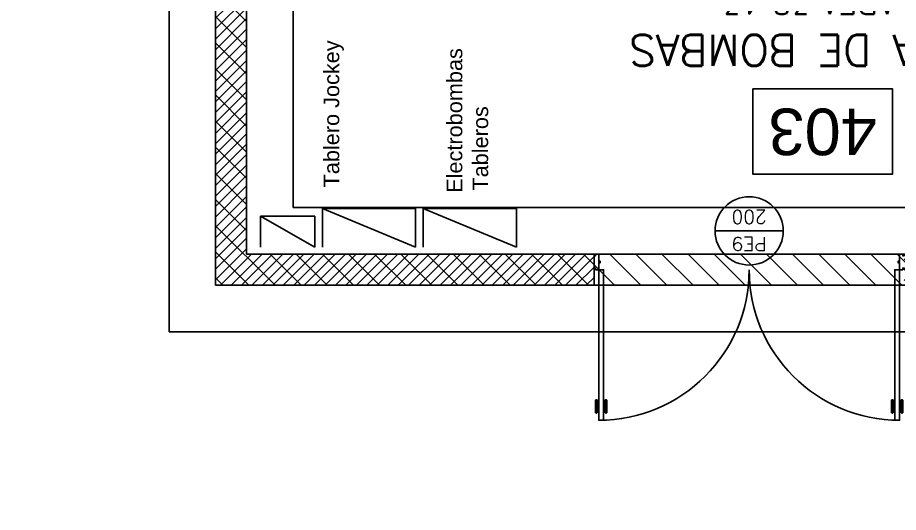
# Model space of a CAD drawing. Header units: millimetres. Extents: x 1478096 to 1808313, y 619971 to 762366.
# Drawn here: x 1515019 to 1520696, y 662364 to 665550 of the extents above; entities that cross this region are included whole.
import ezdxf
from ezdxf.enums import TextEntityAlignment as Align

# ---------------------------------------------------------------- set-up
doc = ezdxf.new("R2010")
doc.units = ezdxf.units.MM
doc.header["$LTSCALE"] = 10
for name, color, linetype in [('0-superficies', 7, 'Continuous'), ('0_Estructura', 251, 'Continuous'), ('A-HATCH-BLOQUE', 241, 'Continuous'), ('DC-ARQ-0 TEXTOS', 7, 'Continuous'), ('DC-ARQ-CARPINTERIAS', 7, 'Continuous'), ('DC-ARQ-EQUIP. FIJO', 41, 'Continuous'), ('DC-ARQ-MURO BLOQUE', 181, 'Continuous'), ('DC-ARQ-MURO SUPERBOARD', 2, 'Continuous'), ('TXT CARPINTERIAS', 2, 'Continuous')]:
    doc.layers.add(name, color=color, linetype=linetype)
doc.styles.add('ROMANS', font='romans')
doc.styles.get("Standard").update_dxf_attribs({"font": 'ARIAL.TTF'})

# ---------------------------------------------------------------- blocks, each defined once
blk = doc.blocks.new('PUERTAS -200')
at = {"layer": 'DC-ARQ-CARPINTERIAS'}
for p, q in [((1530.206, 676.7135), (1530.206, 676.7233)), ((1530.206, 676.6816), (1530.206, 676.6718)), ((1530.2202, 676.7135), (1530.2202, 676.7233)), ((1530.2202, 676.6816), (1530.2202, 676.6718)), ((1530.206, 674.8054), (1530.206, 674.8152)), ((1530.2202, 674.8054), (1530.2202, 674.8152)), ((1530.206, 674.7735), (1530.206, 674.7637)), ((1530.2202, 674.7735), (1530.2202, 674.7637))]:
    blk.add_line(p, q, dxfattribs=at)
for points in [[(1530.1952, 676.7304), (1530.1952, 676.7268, 0.414214), (1530.1987, 676.7233), (1530.2767, 676.7233, 0.414214), (1530.2802, 676.7268), (1530.2802, 676.7304, 0.414214), (1530.2767, 676.7339), (1530.1987, 676.7339, 0.414214)], [(1530.1952, 676.6647), (1530.1952, 676.6683, -0.414214), (1530.1987, 676.6718), (1530.2767, 676.6718, -0.414214), (1530.2802, 676.6683), (1530.2802, 676.6647, -0.414214), (1530.2767, 676.6612), (1530.1987, 676.6612, -0.414214)], [(1530.1952, 674.8223), (1530.1952, 674.8187, 0.414214), (1530.1987, 674.8152), (1530.2767, 674.8152, 0.414214), (1530.2802, 674.8187), (1530.2802, 674.8223, 0.414214), (1530.2767, 674.8258), (1530.1987, 674.8258, 0.414214)], [(1530.1952, 674.7566), (1530.1952, 674.7602, -0.414214), (1530.1987, 674.7637), (1530.2767, 674.7637, -0.414214), (1530.2802, 674.7602), (1530.2802, 674.7566, -0.414214), (1530.2767, 674.7531), (1530.1987, 674.7531, -0.414214)]]:
    blk.add_lwpolyline(points, format="xyb", close=True, dxfattribs=at)
for points in [[(1531.1182, 676.7435), (1531.1282, 676.7435), (1531.1282, 676.7335), (1531.1182, 676.7335), (1531.1182, 676.7135), (1531.1632, 676.7135), (1531.1632, 676.7035), (1531.1732, 676.7035), (1531.1732, 676.7135), (1531.2182, 676.7135), (1531.2182, 676.7335), (1531.2082, 676.7335), (1531.2082, 676.7435), (1531.2182, 676.7435)], [(1531.1182, 676.7135), (1531.1182, 676.6816), (1530.1482, 676.6816), (1530.1482, 676.7135), (1531.1182, 676.7135)], [(1531.1182, 674.7735), (1531.1182, 674.8054), (1530.1482, 674.8054), (1530.1482, 674.7735), (1531.1182, 674.7735)], [(1531.1182, 674.7435), (1531.1282, 674.7435), (1531.1282, 674.7535), (1531.1182, 674.7535), (1531.1182, 674.7735), (1531.1632, 674.7735), (1531.1632, 674.7835), (1531.1732, 674.7835), (1531.1732, 674.7735), (1531.2182, 674.7735), (1531.2182, 674.7535), (1531.2082, 674.7535), (1531.2082, 674.7435), (1531.2182, 674.7435)]]:
    blk.add_lwpolyline(points, dxfattribs=at)
for centre, start, end in [((1531.1182, 676.7135), 180, 270), ((1531.1182, 674.7735), 90, 180)]:
    blk.add_arc(centre, 0.97, start, end, dxfattribs=at)
blk = doc.blocks.new('SIMB-CAR')
blk.add_line((-0.5, 0), (0.5, 0))
blk.add_circle((0, 0), 0.5)
at = {"style": 'ROMANS'}
for tag, p in [('TIPO', (0, 0.192)), ('NUMERO', (0, -0.205))]:
    blk.add_attdef(tag, text='', height=0.2, dxfattribs=at).set_placement(p, align=Align.MIDDLE)

msp = doc.modelspace()

# ---------------------------------------------------------------- hatches: boundary and pattern name
at = {"layer": '0_Estructura'}
h = msp.add_hatch(dxfattribs=at)
h.set_pattern_fill('ANSI31', color=256, scale=37.5, angle=90, style=0)
h.set_pattern_definition([(135, (939091.97, 2624147.77), (-84.189901, -84.189901), [])])
h.paths.add_polyline_path([(1516295.045, 663826.47), (1525055.046, 663826.47), (1525055.046, 665324.185), (1524889.541, 665324.185), (1524889.541, 665824.185), (1524855.046, 665824.185), (1524855.046, 664026.47), (1516495.045, 664026.47), (1516495.046, 665824.185), (1516295.046, 665824.185)])
h.paths.add_polyline_path([(1516295.046, 665824.185), (1516495.046, 665824.185), (1516495.048, 668826.47), (1517495.048, 668826.47), (1517495.048, 672926.47), (1524855.046, 672926.47), (1524855.046, 665824.185), (1524889.541, 665824.185), (1524889.541, 666324.185), (1525055.046, 666324.185), (1525055.046, 673126.47), (1525055.046, 674325.343), (1524889.541, 674325.343), (1524889.541, 674825.343), (1524855.046, 674825.343), (1524855.046, 673126.47), (1517295.048, 673126.47), (1517295.048, 669026.47), (1516295.048, 669026.47)])
h.paths.add_polyline_path([(1522092.046, 675726.47), (1524855.046, 675726.47), (1524855.046, 675926.47), (1522092.046, 675926.47)], flags=17)
h.paths.add_polyline_path([(1524855.046, 679116.47), (1522092.046, 679116.47), (1522092.046, 678926.47), (1524855.046, 678926.47), (1524855.046, 674825.343), (1524889.541, 674825.343), (1524889.541, 675325.343), (1525055.046, 675325.343), (1525055.046, 680527.061), (1522092.045, 680527.061), (1522092.065, 680326.745), (1524855.046, 680327.033)])
at = {"layer": 'A-HATCH-BLOQUE'}
h = msp.add_hatch(dxfattribs=at)
h.set_pattern_fill('ANSI31', color=256, scale=15, angle=180)
h.set_pattern_definition([(225, (3172020.15, 1376323.114), (33.6759605, -33.6759605), [])])
h.paths.add_polyline_path([(1517495.031, 669026.451), (1517495.031, 669301.068), (1517295.033, 669301.068), (1517295.033, 669026.451), (1516295.034, 669026.451), (1516295.031, 664046.451), (1516295.031, 663826.45), (1518734.535, 663826.451), (1518734.535, 664026.451), (1516495.031, 664026.451), (1516495.031, 668826.451), (1524895.032, 668826.451), (1524895.032, 665076.451), (1523095.04, 665076.451), (1523095.04, 664026.451), (1520734.535, 664026.451), (1520734.535, 663826.451), (1523347.081, 663826.451), (1523347.081, 664026.451), (1523295.04, 664026.451), (1523295.04, 664876.451), (1524895.032, 664876.522), (1524895.032, 664026.451), (1524847.081, 664026.45), (1524847.081, 663826.45), (1525095.037, 663826.451), (1525095.037, 664026.451), (1525095.037, 669026.451), (1525095.031, 680327.041), (1532495.033, 680327.036), (1532495.033, 681907.037), (1532295.033, 681907.037), (1532295.033, 680527.036), (1529200.03, 680527.038), (1529200.03, 681842.039), (1529000.03, 681842.039), (1529000.03, 680527.038), (1525095.031, 680527.041), (1525095.031, 685037.493), (1524895.031, 685037.493), (1524895.031, 684966.129), (1524895.031, 680527.041), (1522092.03, 680527.041), (1522092.03, 680116.451), (1522292.053, 680116.451), (1522292.053, 680326.746), (1524895.032, 680327.017), (1524895.032, 679116.451), (1522092.031, 679116.451), (1522092.031, 678926.451), (1524895.032, 678926.451), (1524895.032, 675926.451), (1522092.031, 675926.451), (1522092.031, 675726.451), (1524895.032, 675726.451), (1524895.032, 673126.451), (1522092.07, 673126.451), (1522092.07, 672926.451), (1523695.032, 672926.451), (1524895.032, 672926.451), (1524895.032, 669026.451)])

# ---------------------------------------------------------------- linework, layer by layer
at = {"layer": '0-superficies'}
msp.add_lwpolyline([(1641041.817, 738426.962), (1522042.066, 738427.02), (1522042.063, 735317.041), (1506281.021, 735317.058), (1506244.743, 735317.055), (1506244.9, 725919.201), (1515007.624, 725919.201), (1515007.624, 729331.139), (1524854.996, 729331.139), (1524854.996, 680527.061), (1522092.045, 680527.061), (1522092.045, 678926.47), (1524855.046, 678926.47), (1524855.046, 673126.47), (1517295.034, 673126.451), (1517295.034, 669026.47), (1516295.034, 669026.451), (1516295.045, 663826.47), (1524855.031, 663826.45), (1524855.031, 647228.149), (1641041.817, 647228.17)], dxfattribs=at)
at = {"layer": '0_Estructura'}
for p, q in [((1515995.045, 663526.47), (1515995.049, 669326.47)), ((1516295.045, 663826.47), (1516295.048, 669026.47)), ((1516495.045, 664026.47), (1516495.048, 668826.47)), ((1516795.046, 664326.47), (1516795.048, 668526.47)), ((1524555.046, 664326.47), (1516795.046, 664326.47)), ((1524855.046, 664026.47), (1516495.045, 664026.47)), ((1525055.046, 663826.47), (1516295.045, 663826.47)), ((1525355.046, 663526.47), (1515995.045, 663526.47))]:
    msp.add_line(p, q, dxfattribs=at)
at = {"layer": 'DC-ARQ-0 TEXTOS'}
msp.add_lwpolyline([(1519758.386, 665091.398), (1519758.386, 664541.398), (1520658.386, 664541.398), (1520658.386, 665091.398)], close=True, dxfattribs=at)
at = {"layer": 'DC-ARQ-EQUIP. FIJO'}
for p, q in [((1517583.794, 664320.644), (1516983.794, 664320.643)), ((1516983.794, 664320.643), (1516983.794, 664070.643)), ((1517583.794, 664070.644), (1516983.794, 664320.643)), ((1517583.794, 664070.644), (1517583.794, 664320.644)), ((1517633.794, 664320.644), (1517633.794, 664070.644)), ((1518233.794, 664320.644), (1517633.794, 664320.644)), ((1517633.794, 664320.644), (1518233.794, 664070.644)), ((1518233.794, 664070.644), (1518233.794, 664320.644)), ((1516933.794, 664270.643), (1516583.794, 664270.643)), ((1516583.794, 664270.643), (1516583.794, 664070.643)), ((1516933.794, 664070.643), (1516583.794, 664270.643)), ((1516933.794, 664070.643), (1516933.794, 664270.643))]:
    msp.add_line(p, q, dxfattribs=at)
at = {"layer": 'DC-ARQ-MURO BLOQUE'}
for p, q in [((1516295.034, 669026.451), (1516295.03, 663826.451)), ((1516495.031, 664026.451), (1516495.031, 668826.451)), ((1518734.535, 664026.451), (1516495.031, 664026.451)), ((1518734.535, 663826.451), (1518734.535, 664026.451)), ((1516295.03, 663826.451), (1518734.535, 663826.451))]:
    msp.add_line(p, q, dxfattribs=at)

# ---------------------------------------------------------------- block references
at = {"layer": 'DC-ARQ-MURO SUPERBOARD', "xscale": -1000, "yscale": 1000, "zscale": 1000, "rotation": 270}
msp.add_blockref('PUERTAS -200', (843991.035, -867191.761), dxfattribs=at)
at = {"layer": 'TXT CARPINTERIAS', "xscale": 440.0000000000546, "yscale": 440.0000000000546, "zscale": 440.0000000000546, "rotation": 180}
msp.add_blockref('SIMB-CAR', (1519734.535, 664176.69), dxfattribs=at).add_auto_attribs({'NUMERO': '200', 'TIPO': 'PE9'})

# ---------------------------------------------------------------- texts
at = {"layer": 'DC-ARQ-0 TEXTOS', "attachment_point": 5, "rotation": 180}
for s, insert, char_height, width in [('{\\Fromans|c0;SALA DE BOMBAS\\P\\H0.74x;AREA:38.43}', (1520122.18, 665479.805), 200, 3964.44731), ('403', (1520208.386, 664816.398), 300, 801.45132)]:
    msp.add_mtext(s, dxfattribs=dict(at, insert=insert, char_height=char_height, width=width))
at = {"layer": 'DC-ARQ-EQUIP. FIJO'}
for s, p in [('Tablero Jockey', (1517091.865, 664456.286)), ('Electrobombas', (1517885.237, 664421.602)), ('Tableros', (1518051.903, 664435.887))]:
    msp.add_text(s, height=100, rotation=89.999961, dxfattribs=at).set_placement(p)

doc.saveas('drawing.dxf')
